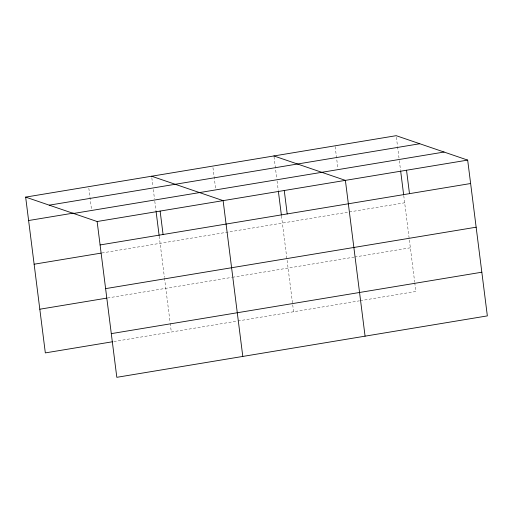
<?xml version="1.0" encoding="UTF-8"?>
<svg xmlns="http://www.w3.org/2000/svg" width="513" height="513" viewBox="0 0 513 513"><rect width="100%" height="100%" fill="white"/><g stroke="black" fill="none" stroke-linecap="round" stroke-linejoin="round"><path stroke-width="0.38" stroke-dasharray="2.56 1.92" d="M101.843 252.986L404.667 202.789M107.531 297.995L231.639 277.418M232.421 277.289L353.912 257.148M354.701 257.019L410.349 247.798M113.835 341.549L237.153 321.106M237.942 320.971L359.433 300.836M360.216 300.701L415.87 291.48L414.767 282.74M396.382 137.247L397.466 145.833M397.569 146.615L399.05 158.325M399.345 160.697L400.55 170.226M403.763 195.639L414.664 281.945M335.149 146.596L337.907 168.463M274.006 156.734L276.77 178.595M277.071 180.967L278.27 190.496M281.483 215.909L293.59 311.75M212.966 167.648L215.633 188.733M151.829 177.787L152.912 186.373M153.31 189.496L154.49 198.864M154.791 201.237L155.997 210.766M159.21 236.179L164.397 277.283M164.5 278.072L170.111 322.485M170.207 323.28L171.316 332.02M88.839 188.226L91.5 209.31"/><path stroke-width="0.77" d="M25.65 197.107L396.19 135.682L467.67 160.101L487.35 315.893L116.817 377.318L97.13 221.52L25.65 197.107L45.33 352.899L112.257 341.805M49.242 205.168L419.775 143.743M28.606 220.532L73.487 213.094M73.545 213.466L444.078 152.04M97.13 221.52L467.67 160.101M100.093 244.945L470.626 183.519M34.127 264.214L101.055 253.121M105.607 288.627L476.147 227.201M39.815 309.217L106.742 298.124M111.295 333.636L481.829 272.211M273.91 155.952L345.39 180.371L365.07 336.162M151.63 176.222L223.117 200.641L242.796 356.432M406.533 170.233L409.489 193.657M400.653 171.021L403.66 194.844M284.253 190.503L287.209 213.927M278.373 191.291L281.38 215.12M160.12 211.08L163.083 234.505M156.099 211.561L159.107 235.39"/></g></svg>
